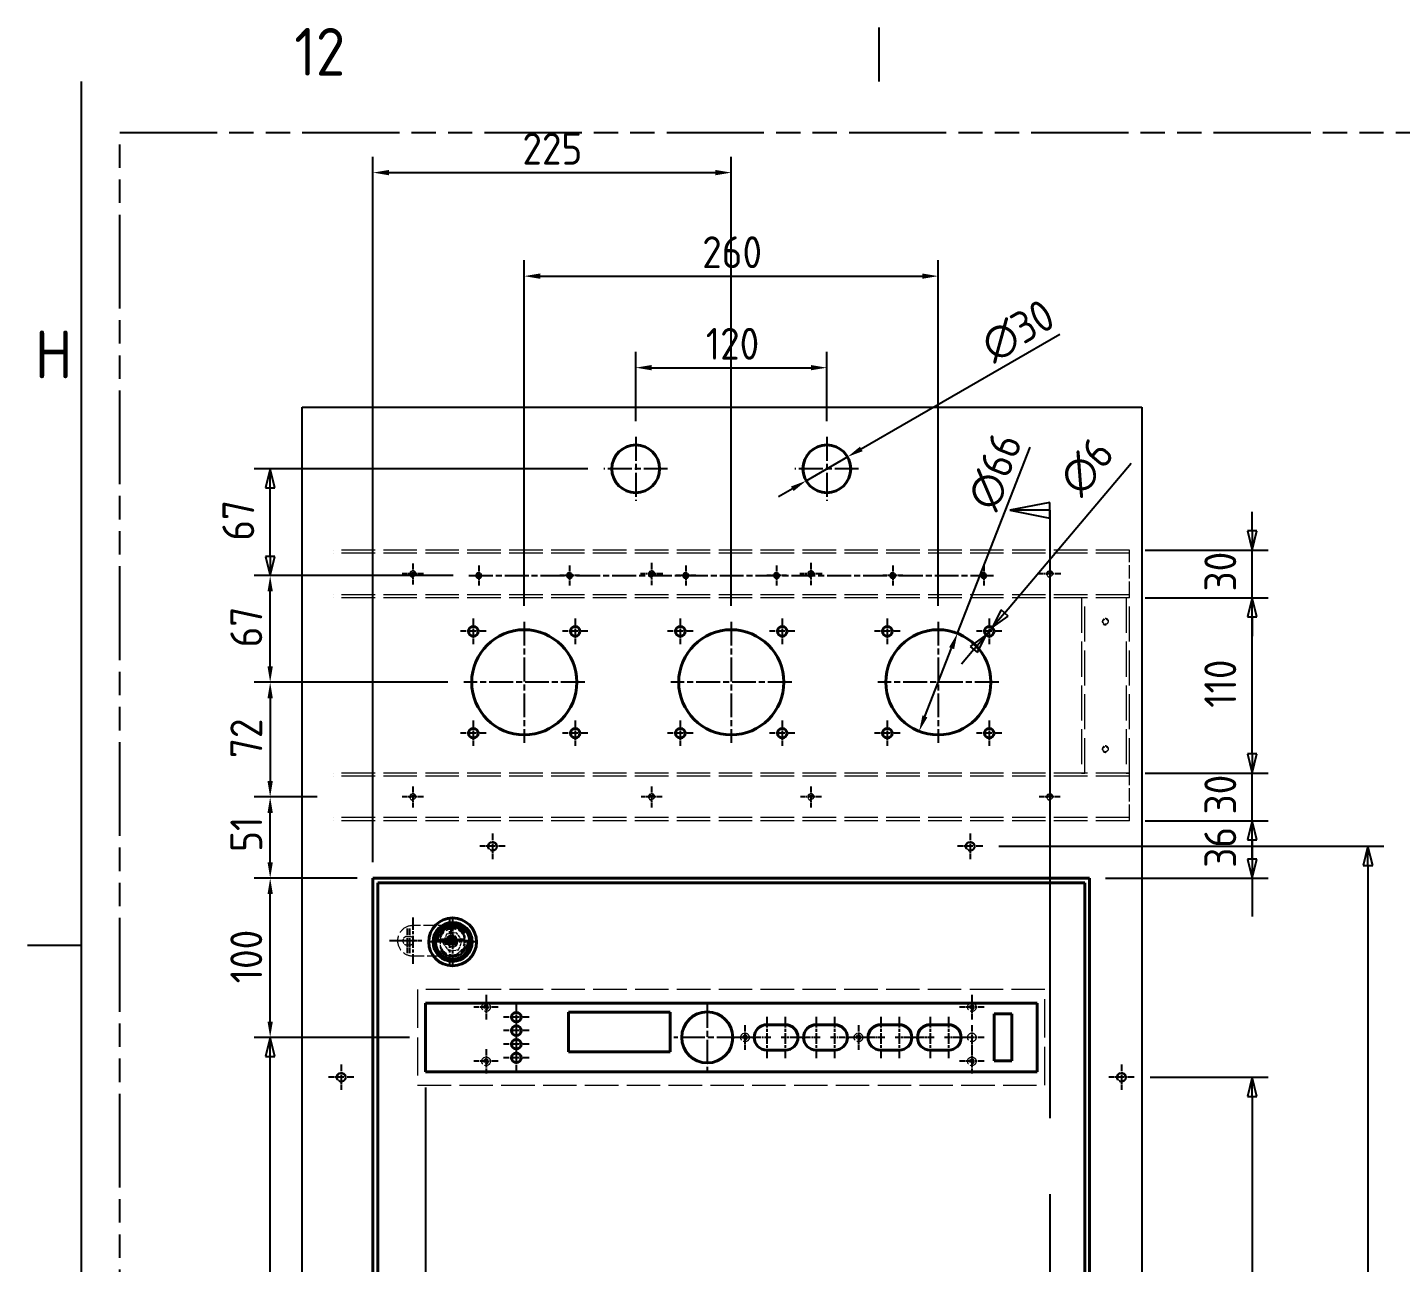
# Model space of a CAD drawing. Header units: millimetres. Extents: x 0 to 8410, y 0 to 5940.
# Drawn here: x 166 to 1028, y 4999 to 5774 of the extents above; entities that cross this region are included whole.
import ezdxf

# ---------------------------------------------------------------- set-up
doc = ezdxf.new("R2010")
doc.units = ezdxf.units.MM
doc.header["$LTSCALE"] = 10
for name, pattern in [('CHAIN', [0.3543, 0.2362, -0.0295, 0.0591, -0.0295]), ('DASHED', [0.2067, 0.1654, -0.0413]), ('DOUBLE_DASH_CHAIN', [1.2403, 0.6614, -0.0827, 0.1654, -0.0827, 0.1654, -0.0827])]:
    doc.linetypes.add(name, pattern=pattern)
doc.layers.get('0').update_dxf_attribs({"color": 3, "lineweight": 25})
for name, color, linetype, lineweight in [('가려진 것(ISO)', 2, 'DASHED', 18), ('가시적인 것(ISO)', 3, 'Continuous', 40), ('가시적인 좁은 것(ISO)', 3, 'Continuous', 35), ('경계(ISO)', 7, 'Continuous', 25), ('끊기 선(JIS)', 7, 'Continuous', 25), ('단면선(ISO)', 7, 'CHAIN', 25), ('스케치 형상(ISO)', 3, 'Continuous', 25), ('중심 표식(ISO)', 1, 'Continuous', 25), ('중심선(ISO)', 1, 'Continuous', 25), ('치수(ISO)', 2, 'Continuous', 25)]:
    doc.layers.add(name, color=color, linetype=linetype, lineweight=lineweight)
doc.styles.add('대상치수 텍스트_PSTEK_POSCO_01', font='isocp.shx')
doc.styles.add('문자 텍스트_PSTEK_POSCO', font='isocp.shx')
doc.styles.add('치수 텍스트_PSTEK_POSCO', font='isocp.shx')
doc.dimstyles.new('치수_PSTEK_POSCO', dxfattribs={"dimscale": 10, "dimtxt": 2, "dimasz": 1.2, "dimexe": 1, "dimexo": 1, "dimgap": 1, "dimtad": 1, "dimrnd": 1e-08, "dimdsep": 46, "dimtxsty": '치수 텍스트_PSTEK_POSCO', "dimblk": 'Filled-2', "dimcen": 0.09, "dimdle": 10, "dimclrd": 7, "dimclre": 7, "dimclrt": 2, "dimadec": 1, "dimazin": 2, "dimtfac": 1, "dimtmove": 0, "dimatfit": 3, "dimfxl": 0, "dimtolj": 1, "dimlwd": -1, "dimlwe": -1, "dimarcsym": 0})
doc.dimstyles.new('치수_PSTEK_POSCO-01', dxfattribs={"dimscale": 10, "dimtxt": 2, "dimasz": 1, "dimexe": 1, "dimexo": 1, "dimgap": 0.5, "dimtad": 1, "dimrnd": 1e-08, "dimdsep": 46, "dimtxsty": '대상치수 텍스트_PSTEK_POSCO_01', "dimcen": 0.09, "dimdle": 10, "dimclrd": 7, "dimclre": 7, "dimclrt": 2, "dimadec": 1, "dimazin": 2, "dimtfac": 1, "dimtmove": 0, "dimatfit": 3, "dimfxl": 0, "dimtolj": 1, "dimlwd": -1, "dimlwe": -1, "dimarcsym": 0})

# ---------------------------------------------------------------- blocks, each defined once
blk = doc.blocks.new('경계 Default Border')
at = {"layer": '경계(ISO)'}
for p, q in [((70.083, 574), (70.083, 577.4)), ((20, 519.75), (16.6, 519.75))]:
    blk.add_line(p, q, dxfattribs=at)
at = {"layer": '경계(ISO)', "flags": 128}
blk.add_lwpolyline([(20, 20), (20, 574)], dxfattribs=at)
at = {"layer": '경계(ISO)', "color": 2, "char_height": 3, "attachment_point": 7, "style": '문자 텍스트_PSTEK_POSCO'}
for s, insert in [('12', (33.36, 574.371)), ('H', (17.078, 555.375))]:
    blk.add_mtext(s, dxfattribs=dict(at, insert=insert))
blk = doc.blocks.new('*D94')
at = {"layer": 'Defpoints', "color": 0}
for p in [(415.98, 5118.36), (415.98, 4306.63), (382.98, 4258.22)]:
    blk.add_point(p, dxfattribs=at)
at = {"layer": '치수(ISO)', "color": 7}
for p, q in [((415.98, 5108.36), (415.98, 4296.63)), ((392.98, 4306.63), (405.98, 4306.63)), ((415.98, 4306.63), (459.36, 4306.63))]:
    blk.add_line(p, q, dxfattribs=at)
for points in [[(392.98, 4308.29), (392.98, 4304.96), (382.98, 4306.63)], [(405.98, 4308.29), (405.98, 4304.96), (415.98, 4306.63)]]:
    blk.add_solid(points, dxfattribs=at)
at = {"layer": '치수(ISO)', "color": 2, "insert": (431.53, 4321.63), "char_height": 20, "attachment_point": 4, "style": '대상치수 텍스트_PSTEK_POSCO_01'}
blk.add_mtext('\\A1;33', dxfattribs=at)
blk = doc.blocks.new('*D95')
at = {"layer": 'Defpoints', "color": 0}
for p in [(318.42, 5239.86), (382.98, 5239.86), (415.98, 5139.86)]:
    blk.add_point(p, dxfattribs=at)
at = {"layer": '치수(ISO)', "color": 7}
for p, q in [((372.98, 5239.86), (308.42, 5239.86)), ((318.42, 5149.86), (318.42, 5229.86)), ((405.98, 5139.86), (308.42, 5139.86))]:
    blk.add_line(p, q, dxfattribs=at)
for points in [[(316.75, 5229.86), (320.09, 5229.86), (318.42, 5239.86)], [(316.75, 5149.86), (320.09, 5149.86), (318.42, 5139.86)]]:
    blk.add_solid(points, dxfattribs=at)
at = {"layer": '치수(ISO)', "color": 2, "insert": (303.42, 5173.86), "char_height": 20, "attachment_point": 4, "rotation": 90, "style": '대상치수 텍스트_PSTEK_POSCO_01'}
blk.add_mtext('\\A1;100', dxfattribs=at)
blk = doc.blocks.new('*D96')
at = {"layer": 'Defpoints', "color": 0}
for p in [(318.42, 5290.86), (357.98, 5290.86), (382.98, 5239.86)]:
    blk.add_point(p, dxfattribs=at)
at = {"layer": '치수(ISO)', "color": 7}
for p, q in [((347.98, 5290.86), (308.42, 5290.86)), ((318.42, 5249.86), (318.42, 5280.86)), ((372.98, 5239.86), (308.42, 5239.86))]:
    blk.add_line(p, q, dxfattribs=at)
for points in [[(316.75, 5280.86), (320.09, 5280.86), (318.42, 5290.86)], [(316.75, 5249.86), (320.09, 5249.86), (318.42, 5239.86)]]:
    blk.add_solid(points, dxfattribs=at)
at = {"layer": '치수(ISO)', "color": 2, "insert": (303.42, 5256.36), "char_height": 20, "attachment_point": 4, "rotation": 90, "style": '대상치수 텍스트_PSTEK_POSCO_01'}
blk.add_mtext('\\A1;51', dxfattribs=at)
blk = doc.blocks.new('*D97')
at = {"layer": 'Defpoints', "color": 0}
for p in [(439.98, 5362.86), (318.42, 5290.86), (357.98, 5290.86)]:
    blk.add_point(p, dxfattribs=at)
at = {"layer": '치수(ISO)', "color": 7}
for p, q in [((429.98, 5362.86), (308.42, 5362.86)), ((318.42, 5352.86), (318.42, 5300.86)), ((347.98, 5290.86), (308.42, 5290.86))]:
    blk.add_line(p, q, dxfattribs=at)
for points in [[(316.75, 5352.86), (320.09, 5352.86), (318.42, 5362.86)], [(316.75, 5300.86), (320.09, 5300.86), (318.42, 5290.86)]]:
    blk.add_solid(points, dxfattribs=at)
at = {"layer": '치수(ISO)', "color": 2, "insert": (303.42, 5315.26), "char_height": 20, "attachment_point": 4, "rotation": 90, "style": '대상치수 텍스트_PSTEK_POSCO_01'}
blk.add_mtext('\\A1;72', dxfattribs=at)
blk = doc.blocks.new('*D98')
at = {"layer": 'Defpoints', "color": 0}
for p in [(318.42, 5429.86), (443.26, 5429.86), (439.98, 5362.86)]:
    blk.add_point(p, dxfattribs=at)
at = {"layer": '치수(ISO)', "color": 7}
for p, q in [((433.26, 5429.86), (308.42, 5429.86)), ((318.42, 5372.86), (318.42, 5419.86)), ((429.98, 5362.86), (308.42, 5362.86))]:
    blk.add_line(p, q, dxfattribs=at)
for points in [[(316.75, 5419.86), (320.09, 5419.86), (318.42, 5429.86)], [(316.75, 5372.86), (320.09, 5372.86), (318.42, 5362.86)]]:
    blk.add_solid(points, dxfattribs=at)
at = {"layer": '치수(ISO)', "color": 2, "insert": (303.42, 5384.76), "char_height": 20, "attachment_point": 4, "rotation": 90, "style": '대상치수 텍스트_PSTEK_POSCO_01'}
blk.add_mtext('\\A1;67', dxfattribs=at)
blk = doc.blocks.new('*D99')
at = {"layer": 'Defpoints', "color": 0}
for p in [(667.98, 5560.39), (547.98, 5516.86), (667.98, 5516.86)]:
    blk.add_point(p, dxfattribs=at)
at = {"layer": '치수(ISO)', "color": 7}
for p, q in [((547.98, 5526.86), (547.98, 5570.39)), ((667.98, 5526.86), (667.98, 5570.39)), ((557.98, 5560.39), (657.98, 5560.39))]:
    blk.add_line(p, q, dxfattribs=at)
for points in [[(557.98, 5562.06), (557.98, 5558.73), (547.98, 5560.39)], [(657.98, 5562.06), (657.98, 5558.73), (667.98, 5560.39)]]:
    blk.add_solid(points, dxfattribs=at)
at = {"layer": '치수(ISO)', "color": 2, "insert": (591.98, 5575.4), "char_height": 20, "attachment_point": 4, "style": '대상치수 텍스트_PSTEK_POSCO_01'}
blk.add_mtext('\\A1;120', dxfattribs=at)
blk = doc.blocks.new('*D100')
at = {"layer": 'Defpoints', "color": 0}
for p in [(737.98, 5617.86), (477.98, 5400.86), (737.98, 5400.86)]:
    blk.add_point(p, dxfattribs=at)
at = {"layer": '치수(ISO)', "color": 7}
for p, q in [((477.98, 5410.86), (477.98, 5627.86)), ((737.98, 5410.86), (737.98, 5627.86)), ((487.98, 5617.86), (727.98, 5617.86))]:
    blk.add_line(p, q, dxfattribs=at)
for points in [[(487.98, 5619.53), (487.98, 5616.2), (477.98, 5617.86)], [(727.98, 5619.53), (727.98, 5616.2), (737.98, 5617.86)]]:
    blk.add_solid(points, dxfattribs=at)
at = {"layer": '치수(ISO)', "color": 2, "insert": (589.72, 5632.87), "char_height": 20, "attachment_point": 4, "style": '대상치수 텍스트_PSTEK_POSCO_01'}
blk.add_mtext('\\A1;260', dxfattribs=at)
blk = doc.blocks.new('*D101')
at = {"layer": 'Defpoints', "color": 0}
for p in [(607.98, 5682.86), (607.98, 5400.86), (382.98, 5239.86)]:
    blk.add_point(p, dxfattribs=at)
at = {"layer": '치수(ISO)', "color": 7}
for p, q in [((382.98, 5249.86), (382.98, 5692.86)), ((607.98, 5410.86), (607.98, 5692.86)), ((392.98, 5682.86), (597.98, 5682.86))]:
    blk.add_line(p, q, dxfattribs=at)
for points in [[(392.98, 5684.53), (392.98, 5681.2), (382.98, 5682.86)], [(597.98, 5684.53), (597.98, 5681.2), (607.98, 5682.86)]]:
    blk.add_solid(points, dxfattribs=at)
at = {"layer": '치수(ISO)', "color": 2, "insert": (476.82, 5697.87), "char_height": 20, "attachment_point": 4, "style": '대상치수 텍스트_PSTEK_POSCO_01'}
blk.add_mtext('\\A1;225', dxfattribs=at)
blk = doc.blocks.new('*D102')
at = {"layer": 'Defpoints', "color": 0}
for p in [(750.01, 5393.59), (725.96, 5332.13)]:
    blk.add_point(p, dxfattribs=at)
at = {"layer": '치수(ISO)', "color": 7}
for p, q in [((750.01, 5393.59), (795.73, 5510.46)), ((729.6, 5341.44), (746.37, 5384.28))]:
    blk.add_line(p, q, dxfattribs=at)
for points in [[(744.81, 5384.89), (747.92, 5383.67), (750.01, 5393.59)], [(728.05, 5342.05), (731.16, 5340.84), (725.96, 5332.13)]]:
    blk.add_solid(points, dxfattribs=at)
at = {"layer": '치수(ISO)', "color": 2, "insert": (765.01, 5473.09), "char_height": 20, "attachment_point": 4, "rotation": 68.63156, "style": '대상치수 텍스트_PSTEK_POSCO_01'}
blk.add_mtext('\\A1;∅66', dxfattribs=at)
blk = doc.blocks.new('*D103')
at = {"layer": 'Defpoints', "color": 0}
for p in [(680.98, 5504.36), (654.99, 5489.36)]:
    blk.add_point(p, dxfattribs=at)
at = {"layer": '치수(ISO)', "color": 7}
for p, q in [((689.64, 5509.36), (814.3, 5581.34)), ((654.99, 5489.36), (680.98, 5504.36)), ((646.33, 5484.36), (637.67, 5479.36))]:
    blk.add_line(p, q, dxfattribs=at)
for points in [[(688.8, 5510.81), (690.47, 5507.92), (680.98, 5504.36)], [(645.5, 5485.81), (647.17, 5482.92), (654.99, 5489.36)]]:
    blk.add_solid(points, dxfattribs=at)
at = {"layer": '치수(ISO)', "color": 2, "insert": (767.82, 5571.82), "char_height": 20, "attachment_point": 4, "rotation": 30, "style": '대상치수 텍스트_PSTEK_POSCO_01'}
blk.add_mtext('\\A1;∅30', dxfattribs=at)
blk = doc.blocks.new('Filled-2')
at = {"color": 0}
for p, q in [((0, 0), (-1, 0.25)), ((-1, 0.25), (-1, -0.25)), ((-1, 0), (0, 0)), ((-1, -0.25), (0, 0))]:
    blk.add_line(p, q, dxfattribs=at)
at = {"color": 0, "flags": 128}
blk.add_lwpolyline([(-1, -0.25), (0, 0)], dxfattribs=at)
at = {"color": 0}
blk.add_solid([(-1, -0.25), (0, 0), (-1, 0.25), (-1, -0.25)], dxfattribs=at)
blk = doc.blocks.new('*D121')
at = {"layer": 'Defpoints', "color": 0}
for p in [(857.98, 5275.86), (935.1, 5275.86), (832.98, 5239.86)]:
    blk.add_point(p, dxfattribs=at)
at = {"layer": '치수(ISO)', "color": 7}
for p, q in [((935.1, 5287.86), (935.1, 5299.86)), ((935.1, 5275.86), (935.1, 5287.86)), ((867.98, 5275.86), (945.1, 5275.86)), ((935.1, 5251.86), (935.1, 5263.86)), ((935.1, 5263.86), (935.1, 5251.86)), ((842.98, 5239.86), (945.1, 5239.86)), ((935.1, 5239.86), (935.1, 5227.86)), ((935.1, 5227.86), (935.1, 5215.86))]:
    blk.add_line(p, q, dxfattribs=at)
at = {"layer": '치수(ISO)', "color": 7, "xscale": 12.00000047683716, "yscale": 12.00000047683716, "zscale": 12.00000047683716}
for p, rotation in [((935.1, 5275.86), 90), ((935.1, 5239.86), 270)]:
    blk.add_blockref('Filled-2', p, dxfattribs=dict(at, rotation=rotation))
at = {"layer": '치수(ISO)', "color": 2, "insert": (915.1, 5246.37), "char_height": 20, "attachment_point": 4, "rotation": 90, "style": '치수 텍스트_PSTEK_POSCO'}
blk.add_mtext('\\A1;36', dxfattribs=at)
blk = doc.blocks.new('*D122')
at = {"layer": 'Defpoints', "color": 0}
for p in [(857.98, 5415.86), (935.1, 5415.86), (857.98, 5305.86)]:
    blk.add_point(p, dxfattribs=at)
at = {"layer": '치수(ISO)', "color": 7}
for p, q in [((867.98, 5415.86), (945.1, 5415.86)), ((935.1, 5317.86), (935.1, 5403.86)), ((867.98, 5305.86), (945.1, 5305.86))]:
    blk.add_line(p, q, dxfattribs=at)
at = {"layer": '치수(ISO)', "color": 7, "xscale": 12.00000047683716, "yscale": 12.00000047683716, "zscale": 12.00000047683716}
for p, rotation in [((935.1, 5415.86), 90), ((935.1, 5305.86), 270)]:
    blk.add_blockref('Filled-2', p, dxfattribs=dict(at, rotation=rotation))
at = {"layer": '치수(ISO)', "color": 2, "insert": (915.1, 5346.86), "char_height": 20, "attachment_point": 4, "rotation": 90, "style": '치수 텍스트_PSTEK_POSCO'}
blk.add_mtext('\\A1;110', dxfattribs=at)
blk = doc.blocks.new('*D123')
at = {"layer": 'Defpoints', "color": 0}
for p in [(857.98, 5445.86), (935.1, 5445.86), (857.98, 5415.86)]:
    blk.add_point(p, dxfattribs=at)
at = {"layer": '치수(ISO)', "color": 7}
for p, q in [((935.1, 5457.86), (935.1, 5469.86)), ((867.98, 5445.86), (945.1, 5445.86)), ((935.1, 5415.86), (935.1, 5445.86)), ((867.98, 5415.86), (945.1, 5415.86)), ((935.1, 5403.86), (935.1, 5391.86))]:
    blk.add_line(p, q, dxfattribs=at)
at = {"layer": '치수(ISO)', "color": 7, "xscale": 12.00000047683716, "yscale": 12.00000047683716, "zscale": 12.00000047683716}
for p, rotation in [((935.1, 5445.86), 270), ((935.1, 5415.86), 90)]:
    blk.add_blockref('Filled-2', p, dxfattribs=dict(at, rotation=rotation))
at = {"layer": '치수(ISO)', "color": 2, "insert": (915.1, 5419.86), "char_height": 20, "attachment_point": 4, "rotation": 90, "style": '치수 텍스트_PSTEK_POSCO'}
blk.add_mtext('\\A1;30', dxfattribs=at)
blk = doc.blocks.new('*D124')
at = {"layer": 'Defpoints', "color": 0}
for p in [(857.98, 5305.86), (935.1, 5305.86), (857.98, 5275.86)]:
    blk.add_point(p, dxfattribs=at)
at = {"layer": '치수(ISO)', "color": 7}
for p, q in [((935.1, 5317.86), (935.1, 5329.86)), ((867.98, 5305.86), (945.1, 5305.86)), ((935.1, 5275.86), (935.1, 5305.86)), ((867.98, 5275.86), (945.1, 5275.86)), ((935.1, 5263.86), (935.1, 5251.86))]:
    blk.add_line(p, q, dxfattribs=at)
at = {"layer": '치수(ISO)', "color": 7, "xscale": 12.00000047683716, "yscale": 12.00000047683716, "zscale": 12.00000047683716}
for p, rotation in [((935.1, 5305.86), 270), ((935.1, 5275.86), 90)]:
    blk.add_blockref('Filled-2', p, dxfattribs=dict(at, rotation=rotation))
at = {"layer": '치수(ISO)', "color": 2, "insert": (915.1, 5279.86), "char_height": 20, "attachment_point": 4, "rotation": 90, "style": '치수 텍스트_PSTEK_POSCO'}
blk.add_mtext('\\A1;30', dxfattribs=at)
blk = doc.blocks.new('2dTransSection2')
at = {"layer": '단면선(ISO)', "linetype": 'Continuous'}
for p, q in [((80.798, 547.582), (78.298, 547.082)), ((80.798, 546.582), (80.798, 547.582)), ((80.798, 547.082), (78.298, 547.082)), ((78.298, 547.082), (80.798, 546.582)), ((80.798, 547.082), (80.798, 543.3))]:
    blk.add_line(p, q, dxfattribs=at)
at = {"layer": '단면선(ISO)', "linetype": 'DOUBLE_DASH_CHAIN', "ltscale": 5.770563}
blk.add_line((80.798, 547.082), (80.798, 414.47), dxfattribs=at)
at = {"layer": '단면선(ISO)', "linetype": 'Continuous', "flags": 128}
blk.add_lwpolyline([(80.798, 547.582), (78.298, 547.082)], dxfattribs=at)
at = {"layer": '단면선(ISO)'}
blk.add_solid([(80.798, 547.582), (78.298, 547.082), (80.798, 546.582), (80.798, 547.582)], dxfattribs=at)
blk = doc.blocks.new('*D128')
at = {"layer": 'Defpoints', "color": 0}
for p in [(768.05, 5392.57), (771.92, 5397.15)]:
    blk.add_point(p, dxfattribs=at)
at = {"layer": '치수(ISO)', "color": 7}
for p, q in [((779.67, 5406.32), (859.16, 5500.4)), ((768.05, 5392.57), (771.92, 5397.15)), ((760.3, 5383.41), (752.56, 5374.24))]:
    blk.add_line(p, q, dxfattribs=at)
at = {"layer": '치수(ISO)', "color": 7, "xscale": 12.00000047683716, "yscale": 12.00000047683716, "zscale": 12.00000047683716}
for p, rotation in [((771.92, 5397.15), 229.8039183762857), ((768.05, 5392.57), 49.80391837628571)]:
    blk.add_blockref('Filled-2', p, dxfattribs=dict(at, rotation=rotation))
at = {"layer": '치수(ISO)', "color": 2, "insert": (820.01, 5485.05), "char_height": 20, "attachment_point": 4, "rotation": 49.80392, "style": '치수 텍스트_PSTEK_POSCO'}
blk.add_mtext('\\A1;∅6', dxfattribs=at)
blk = doc.blocks.new('*D129')
at = {"layer": 'Defpoints', "color": 0}
for p in [(318.42, 5496.86), (527.98, 5496.86), (443.26, 5429.86)]:
    blk.add_point(p, dxfattribs=at)
at = {"layer": '치수(ISO)', "color": 7}
for p, q in [((517.98, 5496.86), (308.42, 5496.86)), ((318.42, 5441.86), (318.42, 5484.86)), ((433.26, 5429.86), (308.42, 5429.86))]:
    blk.add_line(p, q, dxfattribs=at)
at = {"layer": '치수(ISO)', "color": 7, "xscale": 12.00000047683716, "yscale": 12.00000047683716, "zscale": 12.00000047683716}
for p, rotation in [((318.42, 5496.86), 90), ((318.42, 5429.86), 270)]:
    blk.add_blockref('Filled-2', p, dxfattribs=dict(at, rotation=rotation))
at = {"layer": '치수(ISO)', "color": 2, "insert": (298.42, 5451.76), "char_height": 20, "attachment_point": 4, "rotation": 90, "style": '치수 텍스트_PSTEK_POSCO'}
blk.add_mtext('\\A1;67', dxfattribs=at)
blk = doc.blocks.new('*D130')
at = {"layer": 'Defpoints', "color": 0}
for p in [(860.98, 5114.86), (860.98, 4314.86), (935.1, 4314.86)]:
    blk.add_point(p, dxfattribs=at)
at = {"layer": '치수(ISO)', "color": 7}
for p, q in [((870.98, 5114.86), (945.1, 5114.86)), ((935.1, 5102.86), (935.1, 4326.86)), ((870.98, 4314.86), (945.1, 4314.86))]:
    blk.add_line(p, q, dxfattribs=at)
at = {"layer": '치수(ISO)', "color": 7, "xscale": 12.00000047683716, "yscale": 12.00000047683716, "zscale": 12.00000047683716}
for p, rotation in [((935.1, 5114.86), 90), ((935.1, 4314.86), 270)]:
    blk.add_blockref('Filled-2', p, dxfattribs=dict(at, rotation=rotation))
at = {"layer": '치수(ISO)', "color": 2, "insert": (915.1, 4696.86), "char_height": 20, "attachment_point": 4, "rotation": 90, "style": '치수 텍스트_PSTEK_POSCO'}
blk.add_mtext('\\A1;800', dxfattribs=at)
blk = doc.blocks.new('*D131')
at = {"layer": 'Defpoints', "color": 0}
for p in [(765.98, 5259.86), (765.98, 4169.86), (1007.81, 4169.86)]:
    blk.add_point(p, dxfattribs=at)
at = {"layer": '치수(ISO)', "color": 7}
for p, q in [((775.98, 5259.86), (1017.81, 5259.86)), ((1007.81, 5247.86), (1007.81, 4181.86)), ((775.98, 4169.86), (1017.81, 4169.86))]:
    blk.add_line(p, q, dxfattribs=at)
at = {"layer": '치수(ISO)', "color": 7, "xscale": 12.00000047683716, "yscale": 12.00000047683716, "zscale": 12.00000047683716}
for p, rotation in [((1007.81, 5259.86), 90), ((1007.81, 4169.86), 270)]:
    blk.add_blockref('Filled-2', p, dxfattribs=dict(at, rotation=rotation))
at = {"layer": '치수(ISO)', "color": 2, "insert": (987.81, 4691.82), "char_height": 20, "attachment_point": 4, "rotation": 90, "style": '치수 텍스트_PSTEK_POSCO'}
blk.add_mtext('\\A1;1090', dxfattribs=at)
blk = doc.blocks.new('*D133')
at = {"layer": 'Defpoints', "color": 0}
for p in [(318.42, 5139.86), (415.98, 5139.86), (449.73, 4792.86)]:
    blk.add_point(p, dxfattribs=at)
at = {"layer": '치수(ISO)', "color": 7}
for p, q in [((405.98, 5139.86), (308.42, 5139.86)), ((318.42, 4804.86), (318.42, 5127.86)), ((439.73, 4792.86), (308.42, 4792.86))]:
    blk.add_line(p, q, dxfattribs=at)
at = {"layer": '치수(ISO)', "color": 7, "xscale": 12.00000047683716, "yscale": 12.00000047683716, "zscale": 12.00000047683716}
for p, rotation in [((318.42, 5139.86), 90), ((318.42, 4792.86), 270)]:
    blk.add_blockref('Filled-2', p, dxfattribs=dict(at, rotation=rotation))
at = {"layer": '치수(ISO)', "color": 2, "insert": (298.42, 4947.36), "char_height": 20, "attachment_point": 4, "rotation": 90, "style": '치수 텍스트_PSTEK_POSCO'}
blk.add_mtext('\\A1;347', dxfattribs=at)

msp = doc.modelspace()

# ---------------------------------------------------------------- linework, layer by layer
at = {"layer": '가려진 것(ISO)', "ltscale": 12.731393}
for p, q in [((857.9848, 5445.8632), (357.9848, 5445.8632)), ((857.9848, 5443.8632), (357.9848, 5443.8632)), ((857.9848, 5417.8632), (357.9848, 5417.8632)), ((857.9848, 5415.8632), (357.9848, 5415.8632)), ((857.9848, 5305.8632), (357.9848, 5305.8632)), ((857.9848, 5303.8632), (357.9848, 5303.8632)), ((857.9848, 5277.8632), (357.9848, 5277.8632)), ((857.9848, 5275.8632), (357.9848, 5275.8632))]:
    msp.add_line(p, q, dxfattribs=at)
at = {"layer": '가려진 것(ISO)', "ltscale": 0.380839}
for p, q in [((857.9848, 5443.8632), (857.9848, 5445.8632)), ((829.9848, 5415.8632), (827.9848, 5415.8632)), ((857.9848, 5415.8632), (855.9848, 5415.8632)), ((857.9848, 5415.8632), (857.9848, 5417.8632)), ((827.9848, 5305.8632), (829.9848, 5305.8632)), ((855.9848, 5305.8632), (857.9848, 5305.8632)), ((857.9848, 5303.8632), (857.9848, 5305.8632)), ((857.9848, 5275.8632), (857.9848, 5277.8632))]:
    msp.add_line(p, q, dxfattribs=at)
at = {"layer": '가려진 것(ISO)', "ltscale": 4.952111}
for p, q in [((857.9848, 5417.8632), (857.9848, 5443.8632)), ((857.9848, 5277.8632), (857.9848, 5303.8632))]:
    msp.add_line(p, q, dxfattribs=at)
at = {"layer": '가려진 것(ISO)', "ltscale": 13.304306}
for p, q in [((827.9848, 5415.8632), (827.9848, 5305.8632)), ((829.9848, 5305.8632), (829.9848, 5415.8632)), ((855.9848, 5415.8632), (855.9848, 5305.8632)), ((857.9848, 5305.8632), (857.9848, 5415.8632))]:
    msp.add_line(p, q, dxfattribs=at)
at = {"layer": '가려진 것(ISO)', "ltscale": 4.380702}
for p, q in [((430.9348, 5210.0632), (407.9348, 5210.0632)), ((407.9348, 5191.0632), (430.9348, 5191.0632))]:
    msp.add_line(p, q, dxfattribs=at)
at = {"layer": '가려진 것(ISO)', "ltscale": 2.418865}
for p, q in [((425.4923, 5210.1176), (420.358, 5198.5017)), ((438.1191, 5211.4791), (425.4923, 5210.1176)), ((445.6117, 5201.2247), (438.1191, 5211.4791)), ((440.4774, 5189.6088), (445.6117, 5201.2247)), ((420.358, 5198.5017), (427.8506, 5188.2473)), ((427.8506, 5188.2473), (440.4774, 5189.6088))]:
    msp.add_line(p, q, dxfattribs=at)
at = {"layer": '가려진 것(ISO)', "ltscale": 0.266558}
for p, q in [((404.4848, 5203.3132), (405.8848, 5203.3132)), ((430.2348, 5199.8632), (430.2348, 5201.2632)), ((435.7348, 5201.2632), (435.7348, 5199.8632)), ((405.8848, 5197.8132), (404.4848, 5197.8132))]:
    msp.add_line(p, q, dxfattribs=at)
at = {"layer": '가려진 것(ISO)', "ltscale": 1.379721}
for p, q in [((425.1848, 5203.4854), (425.1848, 5196.2411)), ((440.7848, 5196.2411), (440.7848, 5203.4854))]:
    msp.add_line(p, q, dxfattribs=at)
at = {"layer": '가려진 것(ISO)', "ltscale": 1.180812}
for p, q in [((429.2198, 5204.7891), (426.8364, 5199.0656)), ((435.3683, 5205.5868), (429.2198, 5204.7891)), ((439.1333, 5200.6609), (435.3683, 5205.5868)), ((436.7499, 5194.9373), (439.1333, 5200.6609)), ((426.8364, 5199.0656), (430.6014, 5194.1397)), ((430.6014, 5194.1397), (436.7499, 5194.9373))]:
    msp.add_line(p, q, dxfattribs=at)
at = {"layer": '가려진 것(ISO)', "ltscale": 0.722682}
for p, q in [((430.2848, 5197.9658), (430.2848, 5201.7606)), ((435.6848, 5201.7606), (435.6848, 5197.9658))]:
    msp.add_line(p, q, dxfattribs=at)
at = {"layer": '가려진 것(ISO)', "ltscale": 14.513788}
for p, q in [((410.9848, 5169.8632), (410.9848, 5109.8632)), ((804.9848, 5109.8632), (804.9848, 5169.8632))]:
    msp.add_line(p, q, dxfattribs=at)
at = {"layer": '가려진 것(ISO)', "ltscale": 12.707628}
for p, q in [((804.9848, 5169.8632), (410.9848, 5169.8632)), ((410.9848, 5109.8632), (804.9848, 5109.8632))]:
    msp.add_line(p, q, dxfattribs=at)
at = {"layer": '가려진 것(ISO)', "ltscale": 1.939842}
for centre in [(407.9848, 5430.8632), (557.9848, 5430.8632), (657.9848, 5430.8632), (807.9848, 5430.8632), (842.9848, 5400.8632), (842.9848, 5320.8632), (407.9848, 5290.8632), (557.9848, 5290.8632), (657.9848, 5290.8632), (807.9848, 5290.8632)]:
    msp.add_circle(centre, 1.621, dxfattribs=at)
at = {"layer": '가려진 것(ISO)', "ltscale": 3.590168}
for centre in [(457.9848, 5259.8632), (757.9848, 5259.8632), (432.9848, 5199.8632), (362.9848, 5114.8632), (852.9848, 5114.8632)]:
    msp.add_circle(centre, 3, dxfattribs=at)
at = {"layer": '가려진 것(ISO)', "ltscale": 2.991791}
for centre in [(457.9848, 5259.8632), (757.9848, 5259.8632), (362.9848, 5114.8632), (852.9848, 5114.8632)]:
    msp.add_circle(centre, 2.5, dxfattribs=at)
at = {"layer": '가려진 것(ISO)', "ltscale": 14.438863}
msp.add_circle((432.9848, 5199.8632), 9.5, dxfattribs=at)
at = {"layer": '가려진 것(ISO)', "ltscale": 14.058893}
msp.add_circle((432.9848, 5199.8632), 9.25, dxfattribs=at)
at = {"layer": '가려진 것(ISO)', "ltscale": 13.830911}
msp.add_circle((432.9848, 5199.8632), 9.1, dxfattribs=at)
at = {"layer": '가려진 것(ISO)', "ltscale": 3.231142}
for centre in [(453.9848, 5158.8632), (759.0848, 5158.8632), (616.5848, 5139.8632), (687.8348, 5139.8632), (759.0848, 5139.8632), (453.9848, 5124.8632), (759.0848, 5124.8632)]:
    msp.add_circle(centre, 2.7, dxfattribs=at)
at = {"layer": '가려진 것(ISO)', "ltscale": 1.471312}
for centre in [(453.9848, 5158.8632), (759.0848, 5158.8632), (616.5848, 5139.8632), (687.8348, 5139.8632), (453.9848, 5124.8632), (759.0848, 5124.8632)]:
    msp.add_circle(centre, 1.2295, dxfattribs=at)
at = {"layer": '가려진 것(ISO)', "ltscale": 1.795034}
for centre in [(407.9848, 5430.8632), (557.9848, 5430.8632), (657.9848, 5430.8632), (807.9848, 5430.8632), (842.9848, 5400.8632), (842.9848, 5320.8632), (407.9848, 5290.8632), (557.9848, 5290.8632), (657.9848, 5290.8632), (807.9848, 5290.8632)]:
    msp.add_arc(centre, 2, 10, 280, dxfattribs=at)
at = {"layer": '가려진 것(ISO)', "ltscale": 2.154959}
for centre in [(457.9848, 5259.8632), (757.9848, 5259.8632), (362.9848, 5114.8632), (852.9848, 5114.8632)]:
    msp.add_arc(centre, 2.401, 10, 280, dxfattribs=at)
at = {"layer": '가려진 것(ISO)', "ltscale": 5.684492}
for centre, start, end in [((407.9348, 5200.5632), 90, 270), ((430.9348, 5200.5632), 270, 90)]:
    msp.add_arc(centre, 9.5, start, end, dxfattribs=at)
at = {"layer": '가려진 것(ISO)', "ltscale": 3.721687}
for start, end in [(24.9091527, 155.0908473), (204.9091527, 335.0908473)]:
    msp.add_arc((432.9848, 5199.8632), 8.6, start, end, dxfattribs=at)
at = {"layer": '가려진 것(ISO)', "ltscale": 1.64544}
for centre, start, end in [((404.4848, 5200.5632), 90, 270), ((405.8848, 5200.5632), 270, 90), ((432.9848, 5201.2632), 0, 180), ((432.9848, 5199.8632), 180, 0)]:
    msp.add_arc(centre, 2.75, start, end, dxfattribs=at)
at = {"layer": '가려진 것(ISO)', "ltscale": 4.004353}
for start, end in [(15.642471, 164.357529), (195.642471, 344.357529)]:
    msp.add_arc((432.9848, 5199.8632), 8.1, start, end, dxfattribs=at)
at = {"layer": '가려진 것(ISO)', "ltscale": 1.204505}
for start, end in [(35.0968012, 144.9031988), (215.0968012, 324.9031988)]:
    msp.add_arc((432.9848, 5199.8632), 3.3, start, end, dxfattribs=at)
at = {"layer": '가려진 것(ISO)', "ltscale": 1.346251}
for centre in [(453.9848, 5158.8632), (759.0848, 5158.8632), (616.5848, 5139.8632), (687.8348, 5139.8632), (453.9848, 5124.8632), (759.0848, 5124.8632)]:
    msp.add_arc(centre, 1.5, 280, 190, dxfattribs=at)
at = {"layer": '가시적인 것(ISO)'}
for p, q in [((382.9848, 4189.8632), (382.9848, 5239.8632)), ((382.9848, 5239.8632), (832.9848, 5239.8632)), ((829.9848, 5236.8632), (385.9848, 5236.8632)), ((385.9848, 5236.8632), (385.9848, 4192.8632)), ((829.9848, 4192.8632), (829.9848, 5236.8632)), ((832.9848, 5239.8632), (832.9848, 4189.8632)), ((428.3848, 5200.9632), (428.3848, 5198.7632)), ((429.3848, 5200.9632), (428.3848, 5200.9632)), ((435.3848, 5200.9632), (434.3848, 5200.9632)), ((435.3848, 5198.7632), (435.3848, 5200.9632)), ((428.3848, 5198.7632), (435.3848, 5198.7632)), ((415.9848, 5118.3632), (415.9848, 5161.3632)), ((415.9848, 5161.3632), (799.9848, 5161.3632)), ((799.9848, 5161.3632), (799.9848, 5118.3632)), ((505.6848, 5155.8132), (569.6848, 5155.8132)), ((505.6848, 5130.8132), (505.6848, 5155.8132)), ((569.6848, 5155.8132), (569.6848, 5130.8132)), ((630.3848, 5147.8632), (641.8848, 5147.8632)), ((661.3848, 5147.8632), (672.8848, 5147.8632)), ((701.8848, 5147.8632), (713.3848, 5147.8632)), ((732.8848, 5147.8632), (744.3848, 5147.8632)), ((773.1348, 5154.6132), (784.1348, 5154.6132)), ((773.1348, 5125.1132), (773.1348, 5154.6132)), ((784.1348, 5154.6132), (784.1348, 5125.1132)), ((569.6848, 5130.8132), (505.6848, 5130.8132)), ((641.8848, 5131.8632), (630.3848, 5131.8632)), ((672.8848, 5131.8632), (661.3848, 5131.8632)), ((713.3848, 5131.8632), (701.8848, 5131.8632)), ((744.3848, 5131.8632), (732.8848, 5131.8632)), ((784.1348, 5125.1132), (773.1348, 5125.1132)), ((799.9848, 5118.3632), (415.9848, 5118.3632))]:
    msp.add_line(p, q, dxfattribs=at)
for centre, radius in [((547.9848, 5496.8632), 15), ((667.9848, 5496.8632), 15), ((449.4848, 5429.8632), 1.2295), ((506.4848, 5429.8632), 1.2295), ((579.4848, 5429.8632), 1.2295), ((636.4848, 5429.8632), 1.2295), ((709.4848, 5429.8632), 1.2295), ((766.4848, 5429.8632), 1.2295), ((445.9848, 5394.8632), 3), ((509.9848, 5394.8632), 3), ((575.9848, 5394.8632), 3), ((639.9848, 5394.8632), 3), ((705.9848, 5394.8632), 3), ((769.9848, 5394.8632), 3), ((477.9848, 5362.8632), 33), ((607.9848, 5362.8632), 33), ((737.9848, 5362.8632), 33), ((445.9848, 5330.8632), 3), ((509.9848, 5330.8632), 3), ((575.9848, 5330.8632), 3), ((639.9848, 5330.8632), 3), ((705.9848, 5330.8632), 3), ((769.9848, 5330.8632), 3), ((432.9848, 5199.8632), 15), ((432.9848, 5199.8632), 12.25), ((432.9848, 5199.8632), 10.8), ((472.9848, 5152.6132), 3), ((592.8848, 5139.8632), 16), ((472.9848, 5144.1132), 3), ((472.9848, 5135.6132), 3), ((472.9848, 5127.1132), 3)]:
    msp.add_circle(centre, radius, dxfattribs=at)
for centre, radius, start, end in [((431.8848, 5200.9632), 2.5, 0, 180), ((630.3848, 5139.8632), 8, 90, 270), ((641.8848, 5139.8632), 8, 270, 90), ((661.3848, 5139.8632), 8, 90, 270), ((672.8848, 5139.8632), 8, 270, 90), ((701.8848, 5139.8632), 8, 90, 270), ((713.3848, 5139.8632), 8, 270, 90), ((732.8848, 5139.8632), 8, 90, 270), ((744.3848, 5139.8632), 8, 270, 90)]:
    msp.add_arc(centre, radius, start, end, dxfattribs=at)
at = {"layer": '가시적인 좁은 것(ISO)'}
for centre in [(449.4848, 5429.8632), (506.4848, 5429.8632), (579.4848, 5429.8632), (636.4848, 5429.8632), (709.4848, 5429.8632), (766.4848, 5429.8632)]:
    msp.add_arc(centre, 1.5, 80, 350, dxfattribs=at)
at = {"layer": '끊기 선(JIS)'}
for p, q in [((338.5865, 5523.7725), (338.5865, 5535.5977)), ((338.5865, 5535.5977), (865.84, 5535.5977)), ((865.84, 5535.5977), (865.84, 4118.8487)), ((338.5865, 5514.4694), (338.5865, 5523.7725)), ((338.5865, 5498.1374), (338.5865, 5514.4694)), ((338.5865, 5483.1042), (338.5865, 5498.1374)), ((338.5865, 5470.8791), (338.5865, 5483.1042)), ((338.5865, 5458.6144), (338.5865, 5470.8791)), ((338.5865, 5438.77), (338.5865, 5458.6144)), ((338.5865, 5429.2668), (338.5865, 5438.77)), ((338.5865, 5410.8875), (338.5865, 5429.2668)), ((338.5865, 5401.5844), (338.5865, 5410.8875)), ((338.5865, 5381.163), (338.5865, 5401.5844)), ((338.5865, 5371.86), (338.5865, 5381.163)), ((338.5865, 5339.6395), (338.5865, 5371.86)), ((338.5865, 5330.3365), (338.5865, 5339.6395)), ((338.5865, 5306.1156), (338.5865, 5330.3365)), ((338.5865, 5290.9118), (338.5865, 5306.1156)), ((338.5865, 5264.1371), (338.5865, 5290.9118)), ((338.5865, 5257.1061), (338.5865, 5264.1371)), ((338.5865, 5238.9621), (338.5865, 5257.1061)), ((338.5865, 5227.0826), (338.5865, 5238.9621)), ((338.5865, 5209.4532), (338.5865, 5227.0826)), ((338.5865, 5200.4337), (338.5865, 5209.4532)), ((338.5865, 4118.8487), (338.5865, 5200.4337))]:
    msp.add_line(p, q, dxfattribs=at)
at = {"layer": '스케치 형상(ISO)', "color": 6, "linetype": 'DOUBLE_DASH_CHAIN', "ltscale": 9.228602}
msp.add_line((224.0717, 5707.9507), (1597.62, 5707.9507), dxfattribs=at)
at = {"layer": '스케치 형상(ISO)', "color": 6, "linetype": 'DOUBLE_DASH_CHAIN', "ltscale": 8.899832}
msp.add_line((224.0717, 3941.797), (224.0717, 5707.9507), dxfattribs=at)
at = {"layer": '중심 표식(ISO)', "linetype": 'CHAIN', "ltscale": 6.35055}
for p, q in [((547.9848, 5516.8632), (547.9848, 5476.8632)), ((667.9848, 5516.8632), (667.9848, 5476.8632)), ((567.9848, 5496.8632), (527.9848, 5496.8632)), ((687.9848, 5496.8632), (647.9848, 5496.8632)), ((477.9848, 5400.8632), (477.9848, 5324.8632)), ((607.9848, 5400.8632), (607.9848, 5324.8632)), ((737.9848, 5400.8632), (737.9848, 5324.8632)), ((515.9848, 5362.8632), (439.9848, 5362.8632)), ((645.9848, 5362.8632), (569.9848, 5362.8632)), ((775.9848, 5362.8632), (699.9848, 5362.8632)), ((592.8848, 5160.8632), (592.8848, 5118.8632)), ((613.8848, 5139.8632), (571.8848, 5139.8632))]:
    msp.add_line(p, q, dxfattribs=at)
at = {"layer": '중심 표식(ISO)', "linetype": 'CHAIN', "ltscale": 1.471361}
for p, q in [((407.9848, 5437.4842), (407.9848, 5424.2422)), ((414.6058, 5430.8632), (401.3638, 5430.8632)), ((407.9848, 5297.4842), (407.9848, 5284.2422)), ((557.9848, 5297.4842), (557.9848, 5284.2422)), ((657.9848, 5297.4842), (657.9848, 5284.2422)), ((807.9848, 5297.4842), (807.9848, 5284.2422)), ((414.6058, 5290.8632), (401.3638, 5290.8632)), ((564.6058, 5290.8632), (551.3638, 5290.8632)), ((664.6058, 5290.8632), (651.3638, 5290.8632)), ((814.6058, 5290.8632), (801.3638, 5290.8632))]:
    msp.add_line(p, q, dxfattribs=at)
at = {"layer": '중심 표식(ISO)', "linetype": 'CHAIN', "ltscale": 1.384353}
for p, q in [((449.4848, 5436.0927), (449.4848, 5423.6337)), ((506.4848, 5436.0927), (506.4848, 5423.6337)), ((579.4848, 5436.0927), (579.4848, 5423.6337)), ((636.4848, 5436.0927), (636.4848, 5423.6337)), ((709.4848, 5436.0927), (709.4848, 5423.6337)), ((766.4848, 5436.0927), (766.4848, 5423.6337)), ((512.7143, 5429.8632), (500.2553, 5429.8632)), ((585.7143, 5429.8632), (573.2553, 5429.8632)), ((642.7143, 5429.8632), (630.2553, 5429.8632)), ((715.7143, 5429.8632), (703.2553, 5429.8632))]:
    msp.add_line(p, q, dxfattribs=at)
at = {"layer": '중심 표식(ISO)', "linetype": 'CHAIN', "ltscale": 1.55559}
for p, q in [((557.9848, 5437.8632), (557.9848, 5423.8632)), ((657.9848, 5437.8632), (657.9848, 5423.8632)), ((807.9848, 5437.8632), (807.9848, 5423.8632)), ((564.9848, 5430.8632), (550.9848, 5430.8632)), ((664.9848, 5430.8632), (650.9848, 5430.8632)), ((814.9848, 5430.8632), (800.9848, 5430.8632))]:
    msp.add_line(p, q, dxfattribs=at)
at = {"layer": '중심 표식(ISO)', "linetype": 'CHAIN', "ltscale": 1.777832}
for p, q in [((445.9848, 5402.8632), (445.9848, 5386.8632)), ((509.9848, 5402.8632), (509.9848, 5386.8632)), ((575.9848, 5402.8632), (575.9848, 5386.8632)), ((639.9848, 5402.8632), (639.9848, 5386.8632)), ((705.9848, 5402.8632), (705.9848, 5386.8632)), ((769.9848, 5402.8632), (769.9848, 5386.8632)), ((453.9848, 5394.8632), (437.9848, 5394.8632)), ((517.9848, 5394.8632), (501.9848, 5394.8632)), ((583.9848, 5394.8632), (567.9848, 5394.8632)), ((647.9848, 5394.8632), (631.9848, 5394.8632)), ((713.9848, 5394.8632), (697.9848, 5394.8632)), ((777.9848, 5394.8632), (761.9848, 5394.8632)), ((445.9848, 5338.8632), (445.9848, 5322.8632)), ((509.9848, 5338.8632), (509.9848, 5322.8632)), ((575.9848, 5338.8632), (575.9848, 5322.8632)), ((639.9848, 5338.8632), (639.9848, 5322.8632)), ((705.9848, 5338.8632), (705.9848, 5322.8632)), ((769.9848, 5338.8632), (769.9848, 5322.8632)), ((453.9848, 5330.8632), (437.9848, 5330.8632)), ((517.9848, 5330.8632), (501.9848, 5330.8632)), ((583.9848, 5330.8632), (567.9848, 5330.8632)), ((647.9848, 5330.8632), (631.9848, 5330.8632)), ((713.9848, 5330.8632), (697.9848, 5330.8632)), ((777.9848, 5330.8632), (761.9848, 5330.8632)), ((457.9848, 5267.8632), (457.9848, 5251.8632)), ((757.9848, 5267.8632), (757.9848, 5251.8632)), ((465.9848, 5259.8632), (449.9848, 5259.8632)), ((765.9848, 5259.8632), (749.9848, 5259.8632)), ((472.9848, 5160.6132), (472.9848, 5144.6132)), ((480.9848, 5152.6132), (464.9848, 5152.6132)), ((472.9848, 5152.1132), (472.9848, 5136.1132)), ((480.9848, 5144.1132), (464.9848, 5144.1132)), ((472.9848, 5143.6132), (472.9848, 5127.6132)), ((480.9848, 5135.6132), (464.9848, 5135.6132)), ((472.9848, 5135.1132), (472.9848, 5119.1132)), ((362.9848, 5122.8632), (362.9848, 5106.8632)), ((480.9848, 5127.1132), (464.9848, 5127.1132)), ((852.9848, 5122.8632), (852.9848, 5106.8632)), ((370.9848, 5114.8632), (354.9848, 5114.8632)), ((860.9848, 5114.8632), (844.9848, 5114.8632))]:
    msp.add_line(p, q, dxfattribs=at)
at = {"layer": '중심 표식(ISO)', "linetype": 'CHAIN', "ltscale": 1.722271}
for p, q in [((404.4848, 5208.3132), (404.4848, 5192.8132)), ((405.8848, 5208.3132), (405.8848, 5192.8132)), ((440.7348, 5201.2632), (425.2348, 5201.2632)), ((632.8848, 5139.8632), (617.3848, 5139.8632)), ((654.8848, 5139.8632), (639.3848, 5139.8632)), ((663.8848, 5139.8632), (648.3848, 5139.8632)), ((685.8848, 5139.8632), (670.3848, 5139.8632)), ((704.3848, 5139.8632), (688.8848, 5139.8632)), ((726.3848, 5139.8632), (710.8848, 5139.8632)), ((735.3848, 5139.8632), (719.8848, 5139.8632)), ((757.3848, 5139.8632), (741.8848, 5139.8632))]:
    msp.add_line(p, q, dxfattribs=at)
at = {"layer": '중심 표식(ISO)', "linetype": 'CHAIN', "ltscale": 3.222402}
for p, q in [((407.9348, 5215.0632), (407.9348, 5186.0632)), ((430.9348, 5215.0632), (430.9348, 5186.0632)), ((432.9848, 5214.3632), (432.9848, 5185.3632)), ((447.4848, 5199.8632), (418.4848, 5199.8632))]:
    msp.add_line(p, q, dxfattribs=at)
at = {"layer": '중심 표식(ISO)', "linetype": 'CHAIN', "ltscale": 1.111107}
msp.add_line((431.8848, 5208.4632), (431.8848, 5198.4632), dxfattribs=at)
at = {"layer": '중심 표식(ISO)', "linetype": 'CHAIN', "ltscale": 1.138888}
for p, q in [((432.9848, 5209.0132), (432.9848, 5198.7632)), ((406.9848, 5200.5632), (396.7348, 5200.5632)), ((413.6348, 5200.5632), (403.3848, 5200.5632))]:
    msp.add_line(p, q, dxfattribs=at)
at = {"layer": '중심 표식(ISO)', "linetype": 'CHAIN', "ltscale": 1.888953}
for p, q in [((410.4348, 5200.5632), (393.4348, 5200.5632)), ((445.4348, 5200.5632), (428.4348, 5200.5632))]:
    msp.add_line(p, q, dxfattribs=at)
at = {"layer": '중심 표식(ISO)', "linetype": 'CHAIN', "ltscale": 1.666711}
msp.add_line((439.3848, 5200.9632), (424.3848, 5200.9632), dxfattribs=at)
at = {"layer": '중심 표식(ISO)', "linetype": 'CHAIN', "ltscale": 1.711159}
for p, q in [((453.9848, 5166.5632), (453.9848, 5151.1632)), ((759.0848, 5166.5632), (759.0848, 5151.1632)), ((461.6848, 5158.8632), (446.2848, 5158.8632)), ((766.7848, 5158.8632), (751.3848, 5158.8632)), ((624.2848, 5139.8632), (608.8848, 5139.8632)), ((616.5848, 5147.5632), (616.5848, 5132.1632)), ((695.5348, 5139.8632), (680.1348, 5139.8632)), ((687.8348, 5147.5632), (687.8348, 5132.1632)), ((766.7848, 5139.8632), (751.3848, 5139.8632)), ((759.0848, 5147.5632), (759.0848, 5132.1632)), ((453.9848, 5132.5632), (453.9848, 5117.1632)), ((759.0848, 5132.5632), (759.0848, 5117.1632)), ((461.6848, 5124.8632), (446.2848, 5124.8632)), ((766.7848, 5124.8632), (751.3848, 5124.8632))]:
    msp.add_line(p, q, dxfattribs=at)
at = {"layer": '중심 표식(ISO)', "linetype": 'CHAIN', "ltscale": 2.889039}
for p, q in [((630.3848, 5152.8632), (630.3848, 5126.8632)), ((641.8848, 5152.8632), (641.8848, 5126.8632)), ((661.3848, 5152.8632), (661.3848, 5126.8632)), ((672.8848, 5152.8632), (672.8848, 5126.8632)), ((701.8848, 5152.8632), (701.8848, 5126.8632)), ((713.3848, 5152.8632), (713.3848, 5126.8632)), ((732.8848, 5152.8632), (732.8848, 5126.8632)), ((744.3848, 5152.8632), (744.3848, 5126.8632))]:
    msp.add_line(p, q, dxfattribs=at)
at = {"layer": '중심선(ISO)', "linetype": 'CHAIN', "ltscale": 6.35055}
msp.add_line((443.2553, 5429.8632), (772.7143, 5429.8632), dxfattribs=at)

# ---------------------------------------------------------------- block references
at = {"xscale": 10, "yscale": 10, "zscale": 10}
msp.add_blockref('경계 Default Border', (0, 0), dxfattribs=at)
at = {"layer": '단면선(ISO)', "xscale": 10, "yscale": 10, "zscale": 10}
msp.add_blockref('2dTransSection2', (0, 0), dxfattribs=at)

# ---------------------------------------------------------------- dimensions: what is measured, and where the dimension line sits
at = {"layer": '치수(ISO)', "color": 7}
for base, p1, p2, angle, dimstyle, override, picture, middle in [((607.9848, 5682.8632), (382.9848, 5239.8632), (607.9848, 5400.8632), 180, '치수_PSTEK_POSCO-01', {"dimdec": 2, "dimtp": 0, "dimtm": 0, "dimtdec": 2, "dimtofl": 0, "dimatfit": 1}, '*D101', (495.4848, 5682.8632)), ((737.9848, 5617.8634), (477.9848, 5400.8632), (737.9848, 5400.8632), 180, '치수_PSTEK_POSCO-01', {"dimdec": 2, "dimtp": 0, "dimtm": 0, "dimtdec": 2, "dimtofl": 0, "dimatfit": 1}, '*D100', (607.9848, 5617.8634)), ((667.9848, 5560.3935), (547.9848, 5516.8632), (667.9848, 5516.8632), 180, '치수_PSTEK_POSCO-01', {"dimdec": 2, "dimtp": 0, "dimtm": 0, "dimtdec": 2, "dimtofl": 0, "dimatfit": 1}, '*D99', (607.9848, 5560.3935)), ((318.4216, 5496.8632), (443.2553, 5429.8632), (527.9848, 5496.8632), 90, '치수_PSTEK_POSCO', {"dimdec": 2, "dimtp": 0, "dimtm": 0, "dimtdec": 2, "dimtofl": 0, "dimatfit": 1}, '*D129', (318.4216, 5463.3632)), ((935.0994, 5445.8632), (857.9848, 5415.8632), (857.9848, 5445.8632), 90, '치수_PSTEK_POSCO', {"dimdec": 2, "dimblk1": 'Filled-2', "dimsah": 1, "dimtp": 0, "dimtm": 0, "dimtdec": 2, "dimtofl": 1, "dimatfit": 1}, '*D123', (935.0994, 5430.8632)), ((318.4216, 5429.8632), (439.9848, 5362.8632), (443.2553, 5429.8632), 90, '치수_PSTEK_POSCO-01', {"dimdec": 2, "dimtp": 0, "dimtm": 0, "dimtdec": 2, "dimtofl": 0, "dimatfit": 1}, '*D98', (318.4216, 5396.3632)), ((935.0994, 5415.8632), (857.9848, 5305.8632), (857.9848, 5415.8632), 90, '치수_PSTEK_POSCO', {"dimdec": 2, "dimblk2": 'Filled-2', "dimsah": 1, "dimtp": 0, "dimtm": 0, "dimtdec": 2, "dimtofl": 0, "dimatfit": 1}, '*D122', (935.0994, 5360.8632)), ((318.4216, 5290.8632), (439.9848, 5362.8632), (357.9848, 5290.8632), 90, '치수_PSTEK_POSCO-01', {"dimdec": 2, "dimtp": 0, "dimtm": 0, "dimtdec": 2, "dimtofl": 0, "dimatfit": 1}, '*D97', (318.4216, 5326.8632)), ((935.0994, 5305.8632), (857.9848, 5275.8632), (857.9848, 5305.8632), 90, '치수_PSTEK_POSCO', {"dimdec": 2, "dimtp": 0, "dimtm": 0, "dimtdec": 2, "dimtofl": 1, "dimatfit": 1}, '*D124', (935.0994, 5290.8632)), ((935.0994, 5275.8632), (832.9848, 5239.8632), (857.9848, 5275.8632), 270, '치수_PSTEK_POSCO', {"dimdec": 2, "dimtp": 0, "dimtm": 0, "dimtdec": 2, "dimtofl": 0, "dimatfit": 1}, '*D121', (935.0994, 5257.8632)), ((318.4216, 5290.8632), (382.9848, 5239.8632), (357.9848, 5290.8632), 90, '치수_PSTEK_POSCO-01', {"dimdec": 2, "dimtp": 0, "dimtm": 0, "dimtdec": 2, "dimtofl": 0, "dimatfit": 1}, '*D96', (318.4216, 5265.3632)), ((1007.8068, 4169.8632), (765.9848, 5259.8632), (765.9848, 4169.8632), 90, '치수_PSTEK_POSCO', {"dimdec": 2, "dimtp": 0, "dimtm": 0, "dimtdec": 2, "dimtofl": 0, "dimatfit": 1}, '*D131', (1007.8068, 4714.8632)), ((318.4216, 5239.8632), (415.9848, 5139.8632), (382.9848, 5239.8632), 90, '치수_PSTEK_POSCO-01', {"dimdec": 2, "dimtp": 0, "dimtm": 0, "dimtdec": 2, "dimtofl": 0, "dimatfit": 1}, '*D95', (318.4216, 5189.8632)), ((318.4216, 5139.8632), (449.7348, 4792.8632), (415.9848, 5139.8632), 90, '치수_PSTEK_POSCO', {"dimdec": 2, "dimtp": 0, "dimtm": 0, "dimtdec": 2, "dimtofl": 0, "dimatfit": 1}, '*D133', (318.4216, 4966.3632)), ((415.9848, 4306.6267), (382.9848, 4258.2227), (415.9848, 5118.3632), 180, '치수_PSTEK_POSCO-01', {"dimdec": 2, "dimse1": 1, "dimtp": 0, "dimtm": 0, "dimtdec": 2, "dimtofl": 0, "dimatfit": 2}, '*D94', (442.9434, 4306.6267)), ((935.0994, 4314.8632), (860.9848, 5114.8632), (860.9848, 4314.8632), 90, '치수_PSTEK_POSCO', {"dimdec": 2, "dimtp": 0, "dimtm": 0, "dimtdec": 2, "dimtofl": 0, "dimatfit": 1}, '*D130', (935.0994, 4714.8632))]:
    dim = msp.add_linear_dim(base=base, p1=p1, p2=p2, angle=angle, dimstyle=dimstyle, override=override, dxfattribs=at)
    dim.commit()
    dim.dimension.update_dxf_attribs({"geometry": picture, "text_midpoint": middle, "dimtype": 160})
for p1, p2, dimstyle, picture, middle in [((654.9945, 5489.3632), (680.9752, 5504.3632), '치수_PSTEK_POSCO-01', '*D103', (792.6432, 5568.8347)), ((725.9608, 5332.1317), (750.0088, 5393.5947), '치수_PSTEK_POSCO-01', '*D102', (786.442, 5486.712)), ((768.0486, 5392.5717), (771.9211, 5397.1547), '치수_PSTEK_POSCO', '*D128', (843.9948, 5482.4543))]:
    dim = msp.add_diameter_dim_2p(p1=p1, p2=p2, dimstyle=dimstyle, override={"dimdec": 2, "dimlfac": 1, "dimtp": 0, "dimtm": 0, "dimtdec": 2, "dimatfit": 2}, dxfattribs=at)
    dim.commit()
    dim.dimension.update_dxf_attribs({"geometry": picture, "text_midpoint": middle, "dimtype": 163})

doc.saveas('drawing.dxf')
